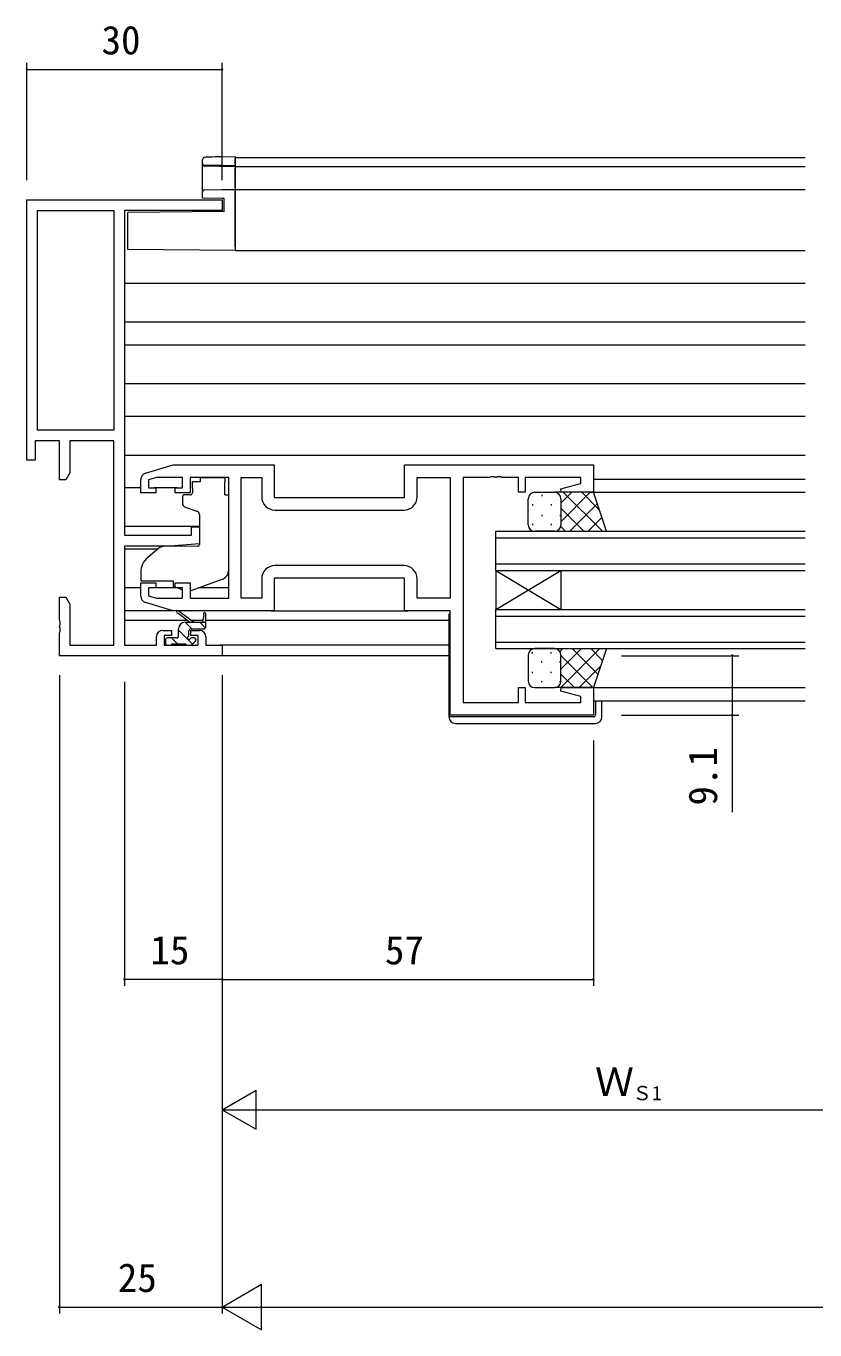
# Model space of a CAD drawing. Units: millimetres, scale not verified. Extents: x -567 to 567, y -403 to 403.
# Drawn here: x -94.5 to 26.6, y -208.4 to -8.2 of the extents above; entities that cross this region are included whole.
import ezdxf
from ezdxf.enums import TextEntityAlignment as Align

# ---------------------------------------------------------------- set-up
doc = ezdxf.new("R2010")
doc.units = ezdxf.units.MM
doc.header["$LTSCALE"] = 2
for name, color, linetype, lineweight in [('0-1_USER1', 6, 'Continuous', 9), ('0-2_YKK_ZWAK', 2, 'Continuous', 9), ('0-3_YKK_11', 4, 'Continuous', 9), ('0-4_YKK_12', 7, 'Continuous', 9)]:
    doc.layers.add(name, color=color, linetype=linetype, lineweight=lineweight)
doc.styles.add('ＭＳ ゴシック', font='')
doc.styles.get('ＭＳ ゴシック').set_extended_font_data('MS Gothic')

msp = doc.modelspace()

# ---------------------------------------------------------------- linework, layer by layer
at = {"layer": '0-1_USER1'}
for p, q in [((-94.361, -31.865), (-94.361, -13.865)), ((-64.361, -31.865), (-64.361, -13.865)), ((-94.361, -14.865), (-64.361, -14.865)), ((-3.061, -104.865), (14.939, -104.865)), ((-89.361, -107.865), (-89.361, -205.865)), ((-64.361, -107.865), (-64.361, -205.865)), ((-64.361, -107.865), (-64.361, -205.865)), ((-79.361, -108.865), (-79.361, -155.563)), ((-3.061, -113.965), (14.939, -113.965)), ((-64.361, -117.871), (-64.361, -155.563)), ((-7.361, -117.871), (-7.361, -155.563)), ((-64.361, -126.865), (-64.361, -155.563)), ((-64.361, -154.563), (-79.361, -154.563)), ((-64.361, -154.563), (-7.361, -154.563)), ((-64.361, -157.563), (-64.361, -175.563)), ((-64.361, -174.563), (-59.165, -171.563)), ((-59.165, -177.563), (-59.165, -171.563)), ((-64.361, -174.563), (-59.165, -177.563)), ((-64.361, -174.563), (-53.969, -174.563)), ((-58.361, -174.563), (54.639, -174.563)), ((-64.361, -204.865), (-58.299, -201.365)), ((-58.299, -208.365), (-58.299, -201.365)), ((-89.361, -204.865), (-64.361, -204.865)), ((-64.361, -204.865), (-58.299, -208.365)), ((-64.361, -204.865), (-52.237, -204.865)), ((-57.361, -204.865), (408.639, -204.865))]:
    msp.add_line(p, q, dxfattribs=at)
msp.add_lwpolyline([(13.939, -104.865), (13.939, -113.965), (13.939, -128.865)], dxfattribs=at)
for centre, start, end in [((-94.361, -14.865), 0, 180), ((-94.361, -14.865), 180, 0), ((-64.361, -14.865), 0, 180), ((-64.361, -14.865), 180, 0), ((13.939, -104.865), 90, 270), ((13.939, -104.865), 270, 90), ((13.939, -113.965), 90, 270), ((13.939, -113.965), 270, 90), ((-79.361, -154.563), 0, 180), ((-79.361, -154.563), 180, 0), ((-64.361, -154.563), 0, 180), ((-64.361, -154.563), 0, 180), ((-64.361, -154.563), 180, 0), ((-64.361, -154.563), 180, 0), ((-7.361, -154.563), 0, 180), ((-7.361, -154.563), 180, 0), ((-89.361, -204.865), 0, 180), ((-89.361, -204.865), 180, 0)]:
    msp.add_arc(centre, 0.106, start, end, dxfattribs=at)
at = {"layer": '0-2_YKK_ZWAK'}
for p, q in [((-62.361, -28.365), (-62.361, -42.665)), ((-62.361, -28.365), (25.139, -28.365)), ((-62.361, -29.765), (25.139, -29.765)), ((-62.361, -33.265), (25.139, -33.265)), ((-62.361, -42.665), (25.139, -42.665)), ((-79.361, -47.665), (25.139, -47.665)), ((-79.361, -53.619), (25.139, -53.619)), ((-79.361, -57.112), (25.139, -57.112)), ((-79.361, -63.065), (25.139, -63.065)), ((-79.361, -68.065), (25.139, -68.065)), ((-79.361, -74.065), (25.139, -74.065)), ((-7.361, -77.765), (25.139, -77.765)), ((-76.861, -79.065), (-79.361, -79.065)), ((-71.261, -79.065), (-74.861, -79.065)), ((-7.861, -79.765), (25.139, -79.765)), ((-67.861, -85.019), (-79.361, -85.019)), ((-22.361, -91.765), (-22.361, -85.765)), ((-22.361, -85.765), (25.139, -85.765)), ((-22.361, -86.765), (25.139, -86.765)), ((-74.293, -88.512), (-79.361, -88.512)), ((-22.361, -90.765), (25.139, -90.765)), ((-22.361, -91.765), (-22.361, -97.765)), ((-22.361, -91.765), (-12.361, -97.765)), ((-22.361, -97.765), (-12.361, -91.765)), ((-22.361, -91.765), (25.139, -91.765)), ((-12.361, -91.765), (-12.361, -97.765)), ((-76.861, -94.465), (-79.361, -94.465)), ((-70.761, -94.465), (-74.861, -94.465)), ((-63.361, -94.465), (-68.046, -94.465)), ((-22.361, -103.765), (-22.361, -97.765)), ((-22.361, -97.765), (25.139, -97.765)), ((-69.712, -99.465), (-79.361, -99.465)), ((-67.312, -99.465), (-69.117, -99.465)), ((-29.561, -99.465), (-66.861, -99.465)), ((-22.361, -98.765), (25.139, -98.765)), ((-29.561, -103.235), (-64.661, -103.235)), ((-22.361, -102.765), (25.139, -102.765)), ((-22.361, -103.765), (25.139, -103.765)), ((-29.561, -104.865), (-64.661, -104.865)), ((-7.861, -109.765), (25.139, -109.765)), ((-7.361, -111.765), (25.139, -111.765))]:
    msp.add_line(p, q, dxfattribs=at)
at = {"layer": '0-3_YKK_11'}
for p, q in [((-67.361, -29.3), (-67.361, -28.664)), ((-67.361, -29.39), (-67.361, -29.3)), ((-67.361, -33.648), (-67.361, -29.39)), ((-67.047, -29.595), (-67.067, -29.6)), ((-62.361, -29.634), (-64.414, -29.599)), ((-62.361, -29.335), (-62.361, -28.534)), ((-62.361, -29.335), (-62.361, -29.634)), ((-62.361, -29.76), (-62.361, -30.06)), ((-62.361, -32.965), (-62.361, -30.06)), ((-67.361, -34.608), (-67.361, -33.648)), ((-67.067, -33.348), (-64.39, -33.301)), ((-62.361, -32.965), (-62.361, -33.265)), ((-62.361, -42.065), (-62.361, -33.565)), ((-64.388, -34.66), (-67.361, -34.608)), ((-64.061, -36.665), (-78.861, -36.795)), ((-78.861, -41.921), (-78.861, -36.795)), ((-62.361, -42.065), (-62.361, -42.665)), ((-67.761, -77.495), (-63.961, -77.495)), ((-67.761, -77.495), (-67.761, -78.165)), ((-63.961, -77.495), (-63.961, -78.165)), ((-67.761, -78.165), (-68.931, -78.165)), ((-68.931, -79.165), (-68.931, -78.165)), ((-68.931, -79.165), (-68.931, -79.865)), ((-63.961, -79.165), (-63.961, -78.165)), ((-63.961, -80.165), (-63.961, -79.165)), ((-16.361, -79.765), (-13.361, -79.765)), ((-12.361, -81.457), (-10.67, -79.765)), ((-12.361, -84.286), (-7.841, -79.765)), ((-11.993, -79.765), (-5.993, -85.765)), ((-9.165, -79.765), (-6.46, -82.47)), ((-70.461, -80.465), (-70.461, -81.515)), ((-69.231, -80.165), (-70.161, -80.165)), ((-70.132, -81.985), (-68.132, -82.713)), ((-63.961, -80.165), (-63.361, -80.165)), ((-63.361, -91.721), (-63.361, -80.165)), ((-17.361, -84.765), (-17.361, -80.765)), ((-16.696, -81.6), (-16.696, -81.8)), ((-15.281, -80.185), (-15.281, -80.385)), ((-13.866, -81.6), (-13.866, -81.8)), ((-12.451, -80.351), (-12.451, -80.385)), ((-12.361, -80.765), (-12.361, -84.765)), ((-12.361, -80.765), (-12.361, -84.765)), ((-11.013, -85.765), (-6.774, -81.527)), ((-67.861, -83.162), (-67.861, -87.768)), ((-15.281, -83.215), (-15.281, -83.415)), ((-12.451, -83.215), (-12.451, -83.415)), ((-12.361, -82.226), (-8.822, -85.765)), ((-8.184, -85.765), (-6.067, -83.648)), ((-16.696, -84.63), (-16.696, -84.83)), ((-13.361, -85.765), (-16.361, -85.765)), ((-13.866, -84.63), (-13.866, -84.83)), ((-12.395, -85.021), (-11.65, -85.765)), ((-68.078, -88.067), (-73.464, -88.114)), ((-74.098, -88.348), (-75.79, -89.767)), ((-76.861, -92.066), (-76.861, -93.365)), ((-71.861, -93.665), (-71.861, -94.163)), ((-68.989, -94.806), (-64.352, -93.132)), ((-71.516, -94.324), (-71.861, -94.163)), ((-70.555, -94.772), (-71.212, -94.465)), ((-71.788, -97.965), (-79.361, -97.965)), ((-68.761, -99.735), (-70.979, -98.053)), ((-56.861, -97.965), (-35.861, -97.965)), ((-69.361, -99.735), (-71.181, -98.335)), ((-70.061, -99.735), (-66.861, -99.735)), ((-69.034, -100.735), (-70.034, -99.735)), ((-66.916, -100.608), (-67.789, -99.735)), ((-67.161, -98.609), (-67.36, -99.735)), ((-66.861, -100.435), (-66.861, -98.436)), ((-71.061, -101.835), (-71.061, -100.735)), ((-68.908, -103.107), (-71.061, -100.954)), ((-69.461, -101.674), (-69.461, -101.035)), ((-69.161, -100.735), (-67.161, -100.735)), ((-73.061, -102.435), (-73.061, -102.935)), ((-71.361, -102.135), (-72.761, -102.135)), ((-72.761, -103.235), (-72.261, -103.235)), ((-71.224, -103.035), (-72.124, -102.135)), ((-72.061, -103.035), (-69.961, -103.035)), ((-69.761, -103.235), (-69.161, -103.235)), ((-68.661, -102.135), (-69, -102.135)), ((-68.949, -103.148), (-68.449, -102.648)), ((-13.361, -103.765), (-16.361, -103.765)), ((-12.516, -104.231), (-12.05, -103.765)), ((-12.393, -109.765), (-6.393, -103.765)), ((-12.361, -106.905), (-9.222, -103.765)), ((-10.613, -103.765), (-6.674, -107.704)), ((-7.784, -103.765), (-5.967, -105.583)), ((-17.361, -104.765), (-17.361, -108.765)), ((-16.696, -104.5), (-16.696, -104.3)), ((-15.281, -105.915), (-15.281, -105.715)), ((-13.866, -104.5), (-13.866, -104.3)), ((-12.451, -105.915), (-12.451, -105.715)), ((-12.361, -108.765), (-12.361, -104.765)), ((-12.361, -108.765), (-12.361, -104.765)), ((-12.361, -104.845), (-7.441, -109.765)), ((-16.696, -107.53), (-16.696, -107.33)), ((-13.866, -107.53), (-13.866, -107.33)), ((-12.361, -107.674), (-10.27, -109.765)), ((-9.565, -109.765), (-6.26, -106.46)), ((-16.361, -109.765), (-13.361, -109.765)), ((-15.281, -108.945), (-15.281, -108.745)), ((-13.126, -109.737), (-13.098, -109.765)), ((-12.451, -108.945), (-12.451, -108.745)), ((-7.061, -111.765), (-7.061, -113.965)), ((-6.061, -114.265), (-6.061, -111.765)), ((-29.561, -113.965), (-29.561, -114.265)), ((-29.061, -114.265), (-29.561, -114.265)), ((-7.361, -114.265), (-29.061, -114.265)), ((-28.561, -115.265), (-7.061, -115.265))]:
    msp.add_line(p, q, dxfattribs=at)
for points in [[(-67.042, -28.356), (-67.161, -28.38), (-67.298, -28.48), (-67.361, -28.664)], [(-67.361, -29.39), (-67.356, -29.446), (-67.339, -29.5), (-67.312, -29.549), (-67.275, -29.593), (-67.231, -29.629), (-67.18, -29.656), (-67.124, -29.673), (-67.067, -29.68)], [(-67.067, -29.68), (-62.361, -29.76), (-62.361, -29.634)], [(-64.414, -29.599), (-64.894, -29.592), (-65.358, -29.586), (-65.789, -29.582), (-66.176, -29.581), (-66.504, -29.581), (-66.764, -29.584), (-66.947, -29.588), (-67.047, -29.595)], [(-64.414, -28.271), (-64.934, -28.281), (-65.433, -28.292), (-65.892, -28.305), (-66.293, -28.318), (-66.622, -28.331), (-66.866, -28.343), (-67.016, -28.354)], [(-64.414, -28.271), (-62.361, -28.234), (-62.361, -28.534)], [(-64.39, -33.301), (-62.361, -33.265), (-62.361, -33.565)], [(-64.061, -36.665), (-64.061, -34.665), (-64.388, -34.66)], [(-62.361, -42.665), (-78.861, -42.521), (-78.861, -41.921)], [(-13.361, -85.765), (-5.361, -85.765), (-7.361, -79.765), (-13.361, -79.765)], [(-76.861, -93.365), (-71.861, -93.365), (-71.861, -93.665)], [(-29.361, -98.465), (-29.561, -98.465), (-29.561, -113.965)], [(-13.361, -103.765), (-5.361, -103.765), (-7.361, -109.765), (-13.361, -109.765)]]:
    msp.add_lwpolyline(points, dxfattribs=at)
for centre, radius, start, end in [((-67.061, -29.3), 0.3, 180.00426, 269.00446), ((-67.061, -33.648), 0.3, 91, 180), ((-69.231, -79.865), 0.3, 270, 0), ((-16.361, -80.765), 1, 89.9999, 179.9999), ((-13.361, -80.765), 1, 359.9999, 89.9999), ((-13.361, -80.765), 1, 359.9999, 89.9999), ((-70.161, -80.465), 0.3, 90, 180), ((-69.961, -81.515), 0.5, 180, 250), ((-68.361, -83.162), 0.5, 0, 70), ((-16.361, -84.765), 1, 179.9999, 269.9999), ((-13.361, -84.765), 1, 269.9999, 359.9999), ((-13.361, -84.765), 1, 269.9999, 359.9999), ((-68.161, -87.768), 0.3, 270.5, 0), ((-73.861, -92.066), 3, 130, 180), ((-73.456, -89.114), 1, 90.5, 130), ((-64.861, -91.721), 1.5, 289.85326, 0), ((-70.132, -93.865), 1, 245, 250.79704), ((-69.329, -93.865), 1, 273.88684, 289.85326), ((-71.161, -98.135), 0.2, 24.41711, 264.41711), ((-70.061, -100.735), 1, 90, 180), ((-67.061, -98.436), 0.2, 0, 240), ((-71.361, -101.835), 0.3, 270, 0), ((-69.461, -102.135), 0.25, 123.05573, 326.94427), ((-69.761, -101.674), 0.3, 303.05573, 0), ((-69.161, -101.035), 0.3, 90, 180), ((-67.161, -100.435), 0.3, 270, 0), ((-72.761, -102.435), 0.3, 90, 180), ((-72.761, -102.935), 0.3, 180, 270), ((-72.261, -103.035), 0.2, 270, 0), ((-69.761, -103.035), 0.2, 180, 270), ((-69, -102.435), 0.3, 90, 146.94427), ((-69.161, -102.935), 0.3, 270, 315), ((-68.661, -102.435), 0.3, 315, 90), ((-16.361, -104.765), 1, 90.0001, 180.0001), ((-13.361, -104.765), 1, 0.0001, 90.0001), ((-13.361, -104.765), 1, 0.0001, 90.0001), ((-16.361, -108.765), 1, 180.0001, 270.0001), ((-13.361, -108.765), 1, 270.0001, 0.0001), ((-13.361, -108.765), 1, 270.0001, 0.0001), ((-7.361, -113.965), 0.3, 270, 0), ((-28.561, -114.265), 1, 180, 270), ((-7.061, -114.265), 1, 270, 0)]:
    msp.add_arc(centre, radius, start, end, dxfattribs=at)
at = {"layer": '0-4_YKK_12'}
for p, q in [((-92.731, -70.235), (-92.731, -36.495)), ((-56.291, -82.495), (-36.431, -82.495)), ((-36.431, -91.035), (-56.291, -91.035)), ((-36.431, -91.035), (-56.291, -91.035))]:
    msp.add_line(p, q, dxfattribs=at)
for points in [[(-66.861, -101.965), (-66.861, -103.235), (-64.361, -103.235), (-64.361, -104.865), (-89.361, -104.865), (-89.361, -101.324), (-89.241, -101.14), (-89.241, -100.59), (-89.361, -100.407), (-89.361, -100.324), (-89.241, -100.14), (-89.241, -99.59), (-89.361, -99.407), (-89.361, -95.865), (-88.361, -95.865), (-87.731, -96.957), (-87.731, -103.235), (-80.991, -103.235), (-80.991, -71.865), (-87.731, -71.865), (-87.731, -76.774), (-88.361, -77.865), (-89.361, -77.865), (-89.361, -71.865), (-93.061, -71.865), (-93.061, -74.865), (-94.361, -74.865), (-94.361, -34.865), (-64.361, -34.865), (-64.361, -36.495), (-79.361, -36.495)], [(-79.361, -36.495), (-79.361, -86.365), (-69.061, -86.365), (-69.061, -85.065), (-67.861, -85.065), (-67.861, -87.672), (-72.361, -88.065), (-79.361, -88.065), (-79.361, -103.235), (-74.461, -103.235), (-74.461, -101.965)], [(-76.149, -76.852), (-71.861, -75.565), (-56.361, -75.565), (-56.361, -80.565), (-36.361, -80.565), (-36.361, -75.565), (-7.361, -75.565), (-7.361, -79.765), (-12.322, -79.765), (-12.391, -79.243), (-9.291, -78.413), (-9.291, -77.495), (-17.861, -77.495), (-17.861, -79.765), (-18.861, -79.765), (-18.861, -77.495), (-21.403, -77.495), (-21.586, -77.375), (-22.136, -77.375), (-22.32, -77.495), (-22.403, -77.495), (-22.586, -77.375), (-23.136, -77.375), (-23.32, -77.495), (-27.361, -77.495)], [(-76.861, -95.721), (-76.861, -93.665), (-74.561, -93.665), (-74.561, -94.465), (-75.661, -94.465), (-75.661, -95.677), (-74.467, -96.035), (-70.461, -96.035), (-70.461, -94.465), (-71.561, -94.465), (-71.561, -93.665), (-69.261, -93.665), (-69.261, -96.035), (-63.361, -96.035), (-63.361, -77.495), (-69.261, -77.495), (-69.261, -79.865), (-71.561, -79.865), (-71.561, -79.065), (-70.461, -79.065), (-70.461, -77.495), (-74.467, -77.495), (-75.661, -77.854), (-75.661, -79.065), (-74.561, -79.065), (-74.561, -79.865), (-76.861, -79.865), (-76.861, -77.809)], [(-27.361, -77.495), (-27.361, -112.035), (-18.861, -112.035), (-18.861, -109.765), (-17.861, -109.765), (-17.861, -112.035), (-9.291, -112.035), (-9.291, -111.118), (-12.391, -110.288), (-12.322, -109.765), (-7.361, -109.765), (-7.361, -113.965), (-29.361, -113.965), (-29.361, -97.965), (-36.361, -97.965), (-36.361, -92.965), (-56.361, -92.965), (-56.361, -97.965), (-71.861, -97.965), (-76.149, -96.679)], [(-58.291, -93.035), (-58.291, -96.035), (-61.431, -96.035), (-61.431, -77.495), (-58.291, -77.495), (-58.291, -80.495)], [(-34.431, -80.495), (-34.431, -77.495), (-29.361, -77.495), (-29.361, -96.035), (-34.431, -96.035), (-34.431, -93.035)], [(-73.461, -100.965), (-72.161, -100.965), (-72.161, -101.765), (-73.261, -101.765), (-73.261, -103.235), (-68.061, -103.235), (-68.061, -101.765), (-69.161, -101.765), (-69.161, -100.965), (-67.861, -100.965)]]:
    msp.add_lwpolyline(points, dxfattribs=at)
msp.add_lwpolyline([(-92.731, -70.235), (-92.731, -36.495), (-80.991, -36.495), (-80.991, -70.235)], close=True, dxfattribs=at)
for centre, radius, start, end in [((-75.861, -77.809), 1, 106.69926, 180.00004), ((-56.291, -80.495), 2, 180.00001, 269.99999), ((-36.431, -80.495), 2, 270.00001, 359.99999), ((-56.291, -93.035), 2, 90.00001, 179.99999), ((-36.431, -93.035), 2, 0.00001, 89.99999), ((-75.861, -95.721), 1, 179.99996, 253.30074), ((-73.461, -101.965), 1, 90.00001, 179.99999), ((-67.861, -101.965), 1, 0.00001, 89.99999)]:
    msp.add_arc(centre, radius, start, end, dxfattribs=at)

# ---------------------------------------------------------------- texts
at = {"layer": '0-1_USER1', "style": 'ＭＳ ゴシック'}
for s, height, p in [('30', 4.399, (-82.881, -13.865)), ('15', 4.399, (-75.381, -153.563)), ('57', 4.399, (-39.381, -153.563)), ('Ｗ', 4.399, (-7.141, -173.763)), ('Ｓ1', 2.199, (-1.381, -173.763)), ('25', 4.399, (-80.381, -203.865))]:
    msp.add_text(s, height=height, dxfattribs=at).set_placement(p, align=Align.BOTTOM_LEFT)
msp.add_text('9.1', height=4.399, rotation=90, dxfattribs=at).set_placement((12.939, -127.865), align=Align.BOTTOM_LEFT)

doc.saveas('drawing.dxf')
